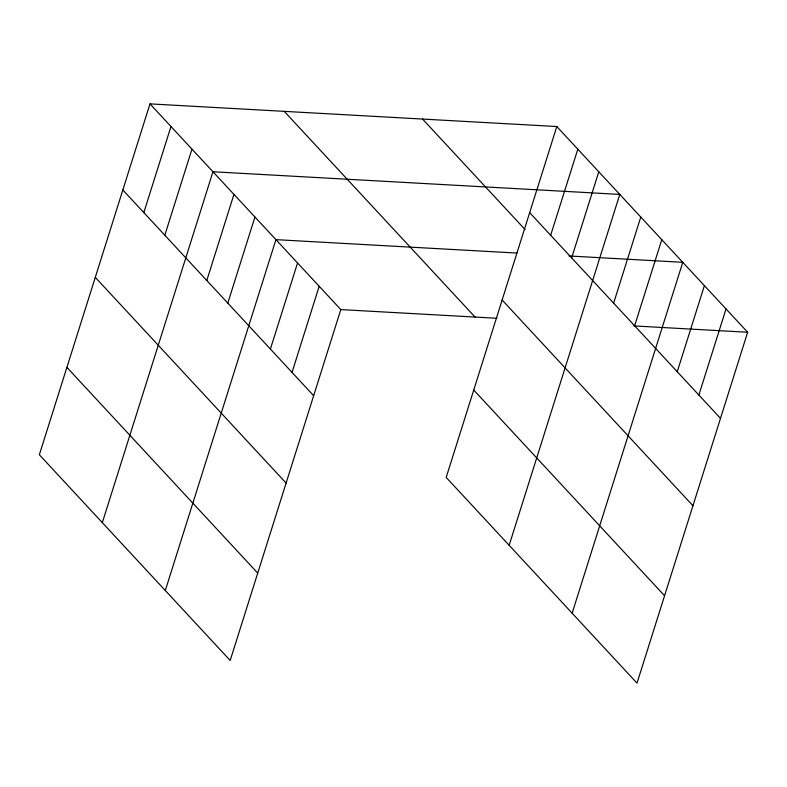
<?xml version="1.0" encoding="UTF-8"?>
<svg xmlns="http://www.w3.org/2000/svg" width="787" height="787" viewBox="0 0 787 787"><rect width="100%" height="100%" fill="white"/><g stroke="black" fill="none" stroke-linecap="round" stroke-linejoin="round"><path stroke-width="1.18" d="M149.983 103.874L39.35 454.748L230.178 660.46L340.81 309.586L149.983 103.874L556.822 126.54L747.65 332.252L637.017 683.126L446.19 477.414L556.822 126.54M143.824 212.598L170.976 126.5M164.817 235.234L191.959 149.127M102.32 522.637L212.952 171.753L619.792 194.419L509.159 545.302M206.794 280.487L233.946 194.389M227.787 303.123L254.939 217.015M165.3 590.516L275.932 239.642L516.961 253.07M270.403 349.064L297.555 262.956M292.036 372.379L319.188 286.271M550.664 235.274L577.815 149.166M571.657 257.9L598.799 171.792M613.634 303.152L640.785 217.055M634.627 325.788L661.778 239.681M572.139 613.191L682.772 262.307L569.07 255.972M677.243 371.73L704.395 285.622M698.876 395.044L726.027 308.937M340.81 309.586L496.912 318.282M633.958 325.916L747.65 332.252M529.671 212.638L720.499 418.359M422.56 119.053L525.096 229.588M502.126 300.014L692.953 505.736M284.235 111.351L475.073 317.063M473.735 390.037L664.572 595.759M122.831 189.972L313.659 395.694M95.286 277.349L286.114 483.07M66.895 367.372L257.733 573.093"/></g></svg>
